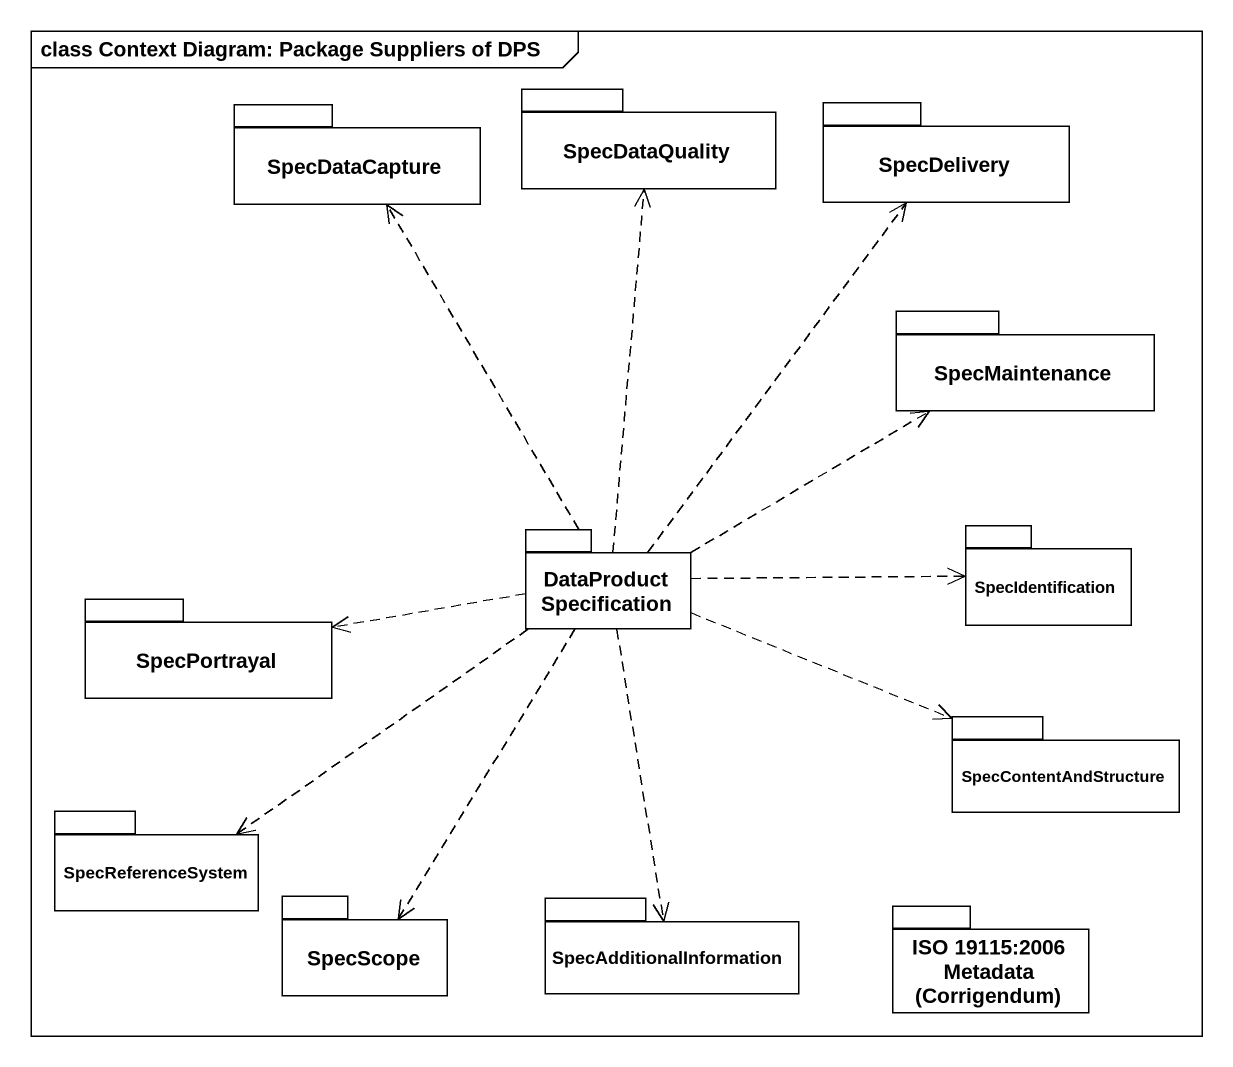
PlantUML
@startuml
mainframe class Context Diagram: Package Suppliers of DPS
package SpecDataQuality {
}
package SpecDataCapture {
}
package SpecDelivery {
}
package SpecMaintenance {
}
package DataProductSpecification {
}
package SpecIdentification {
}
package SpecPortrayal {
}
package SpecContentAndStructure {
}
package SpecReferenceSystem {
}
package SpecScope {
}
package SpecAdditionalInformation {
}
package "ISO 19115:2006 Metadata (Corrigendum)" as ISO_19115_2006_Metadata {
}
DataProductSpecification .up.> SpecDataQuality
DataProductSpecification .up.> SpecDataCapture
DataProductSpecification .up.> SpecDelivery
DataProductSpecification .right.> SpecMaintenance
DataProductSpecification .right.> SpecIdentification
DataProductSpecification .left.> SpecPortrayal
DataProductSpecification .right.> SpecContentAndStructure
DataProductSpecification ..> SpecReferenceSystem
DataProductSpecification ..> SpecScope
DataProductSpecification ..> SpecAdditionalInformation
@enduml
